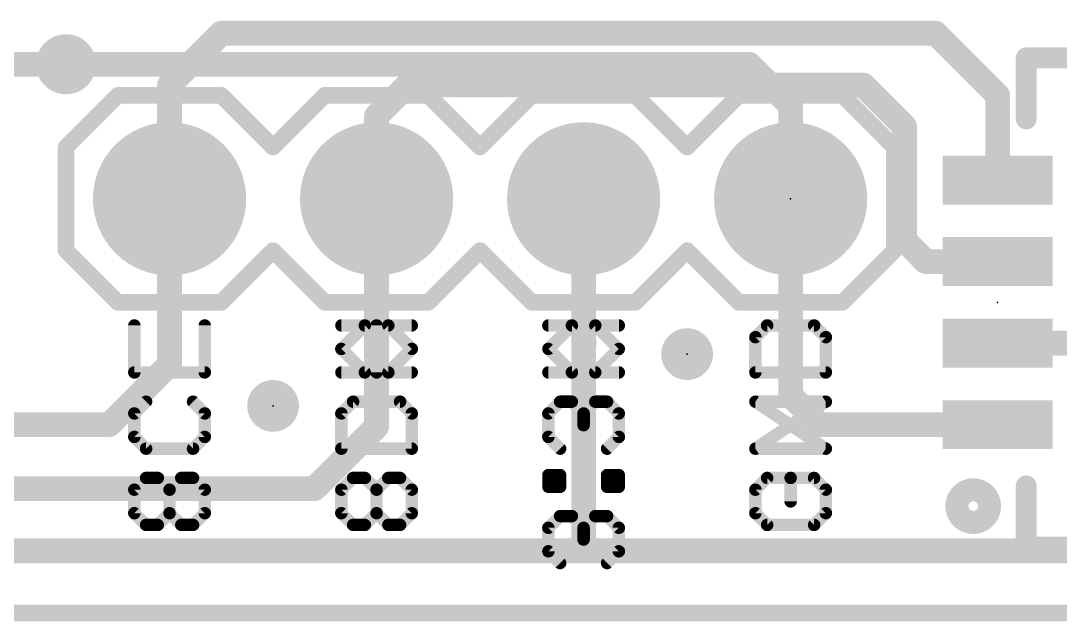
# Model space of a CAD drawing. Extents: x -37 to 70, y -12 to 15.
# Drawn here: x 5.79 to 18.55, y -0.1 to 7.26 of the extents above; entities that cross this region are included whole.
import ezdxf

# ---------------------------------------------------------------- set-up
doc = ezdxf.new("R2010")
doc.units = 0
for name, color, linetype in [('1', 12, 'CONTINUOUS'), ('16', 132, 'CONTINUOUS'), ('17', 110, 'CONTINUOUS'), ('18', 110, 'CONTINUOUS'), ('20', 53, 'CONTINUOUS'), ('21', 41, 'CONTINUOUS'), ('22', 40, 'CONTINUOUS'), ('23', 53, 'CONTINUOUS'), ('24', 53, 'CONTINUOUS'), ('51', 53, 'CONTINUOUS')]:
    doc.layers.add(name, color=color, linetype=linetype)

# ---------------------------------------------------------------- blocks, each defined once
blk = doc.blocks.new('PIE')
at = {"const_width": 0.5}
blk.add_lwpolyline([(0, -0.25, 1), (0, 0.25, 1), (0, -0.25)], format="xyb", dxfattribs=at)
blk = doc.blocks.new('RECT')
blk.add_solid([(-0.5, -0.5), (0.5, -0.5), (-0.5, 0.5), (0.5, 0.5)])
blk = doc.blocks.new('ROUNDP')
at = {"const_width": 0.5}
blk.add_lwpolyline([(0, -0.25, 1), (0, 0.25, 1), (0, -0.25)], format="xyb", dxfattribs=at)
blk = doc.blocks.new('ROUNDV')
at = {"const_width": 0.5}
blk.add_lwpolyline([(0, -0.25, 1), (0, 0.25, 1), (0, -0.25)], format="xyb", dxfattribs=at)

msp = doc.modelspace()

# ---------------------------------------------------------------- linework, layer by layer
at = {"layer": '1', "const_width": 0.3048}
for points in [[(8.255, 7.112), (7.62, 6.477)], [(17.018, 7.112), (8.255, 7.112)], [(17.78, 6.35), (17.018, 7.112)], [(5.588, 6.731), (6.35, 6.731)], [(7.62, 6.477), (7.62, 5.08)], [(10.541, 6.477), (10.16, 6.096)], [(16.129, 6.477), (10.541, 6.477)], [(16.637, 5.969), (16.129, 6.477)], [(17.78, 5.31), (17.78, 6.35)], [(10.16, 6.096), (10.16, 5.08)], [(16.637, 4.572), (16.637, 5.969)], [(7.62, 5.08), (7.62, 3.048)], [(10.16, 5.08), (10.16, 2.286)], [(12.7, 5.08), (12.7, 3.302)], [(15.24, 2.667), (15.24, 5.08)], [(16.899, 4.31), (16.637, 4.572)], [(17.78, 4.31), (16.899, 4.31)], [(12.708, 3.31), (12.7, 3.302)], [(12.7, 3.302), (12.7, 0.762)], [(17.78, 3.31), (19.169, 3.31)], [(7.62, 3.048), (6.882, 2.31)], [(15.597, 2.31), (15.24, 2.667)], [(5.08, 2.31), (6.882, 2.31)], [(10.16, 2.286), (9.398, 1.524)], [(17.78, 2.31), (15.597, 2.31)], [(4.064, 1.524), (9.398, 1.524)], [(3.683, 0.762), (12.7, 0.762)], [(12.7, 0.762), (19.05, 0.762)]]:
    msp.add_lwpolyline(points, dxfattribs=at)
at = {"layer": '1', "const_width": 0.1524}
for points in [[(8.255, 7.1882, 1), (8.255, 7.0358)], [(8.3089, 7.0581, 1), (8.2011, 7.1659)], [(17.0719, 7.1659, 1), (16.9641, 7.0581)], [(17.018, 7.0358, 1), (17.018, 7.1882)], [(6.35, 6.6548, 1), (6.35, 6.8072)], [(7.6962, 6.477, 1), (7.5438, 6.477)], [(7.5661, 6.5309, 1), (7.6739, 6.4231)], [(10.541, 6.5532, 1), (10.541, 6.4008)], [(10.5949, 6.4231, 1), (10.4871, 6.5309)], [(16.1829, 6.5309, 1), (16.0751, 6.4231)], [(16.129, 6.4008, 1), (16.129, 6.5532)], [(17.8562, 6.35, 1), (17.7038, 6.35)], [(17.7261, 6.2961, 1), (17.8339, 6.4039)], [(10.2362, 6.096, 1), (10.0838, 6.096)], [(10.1061, 6.1499, 1), (10.2139, 6.0421)], [(16.7132, 5.969, 1), (16.5608, 5.969)], [(16.5831, 5.9151, 1), (16.6909, 6.0229)], [(17.7038, 5.31, 1), (17.8562, 5.31)], [(7.6962, 5.08, 1), (7.5438, 5.08)], [(10.2362, 5.08, 1), (10.0838, 5.08)], [(12.7762, 5.08, 1), (12.6238, 5.08)], [(15.3162, 5.08, 1), (15.1638, 5.08)], [(7.5438, 5.08, 1), (7.6962, 5.08)], [(10.0838, 5.08, 1), (10.2362, 5.08)], [(16.6909, 4.6259, 1), (16.5831, 4.5181)], [(16.5608, 4.572, 1), (16.7132, 4.572)], [(16.899, 4.3862, 1), (16.899, 4.2338)], [(16.8451, 4.2561, 1), (16.9529, 4.3639)], [(17.78, 4.2338, 1), (17.78, 4.3862)], [(12.7762, 3.302, 1), (12.6238, 3.302)], [(12.7619, 3.2561, 1), (12.6541, 3.3639)], [(17.78, 3.3862, 1), (17.78, 3.2338)], [(12.6461, 3.3559, 1), (12.7539, 3.2481)], [(12.6238, 3.302, 1), (12.7762, 3.302)], [(7.6739, 2.9941, 1), (7.5661, 3.1019)], [(7.5438, 3.048, 1), (7.6962, 3.048)], [(15.2939, 2.7209, 1), (15.1861, 2.6131)], [(15.1638, 2.667, 1), (15.3162, 2.667)], [(6.8281, 2.3639, 1), (6.9359, 2.2561)], [(6.882, 2.2338, 1), (6.882, 2.3862)], [(10.2139, 2.2321, 1), (10.1061, 2.3399)], [(15.597, 2.3862, 1), (15.597, 2.2338)], [(15.5431, 2.2561, 1), (15.6509, 2.3639)], [(17.78, 2.2338, 1), (17.78, 2.3862)], [(10.0838, 2.286, 1), (10.2362, 2.286)], [(9.398, 1.4478, 1), (9.398, 1.6002)], [(9.3441, 1.5779, 1), (9.4519, 1.4701)], [(12.7, 0.8382, 1), (12.7, 0.6858)], [(12.7, 0.6858, 1), (12.7, 0.8382)], [(12.6238, 0.762, 1), (12.7762, 0.762)]]:
    msp.add_lwpolyline(points, format="xyb", dxfattribs=at)
at = {"layer": '16', "const_width": 0.3048}
for points in [[(6.35, 6.731), (14.732, 6.731)], [(14.732, 6.731), (15.24, 6.223)], [(15.24, 6.223), (15.24, 5.08)]]:
    msp.add_lwpolyline(points, dxfattribs=at)
at = {"layer": '16', "const_width": 0.1524}
for points in [[(6.35, 6.8072, 1), (6.35, 6.6548)], [(14.7859, 6.7849, 1), (14.6781, 6.6771)], [(14.732, 6.6548, 1), (14.732, 6.8072)], [(15.3162, 6.223, 1), (15.1638, 6.223)], [(15.1861, 6.1691, 1), (15.2939, 6.2769)], [(15.1638, 5.08, 1), (15.3162, 5.08)]]:
    msp.add_lwpolyline(points, format="xyb", dxfattribs=at)
at = {"layer": '20', "const_width": 0.2032}
msp.add_lwpolyline([(22.86, 0), (0, 0)], dxfattribs=at)
at = {"layer": '21'}
for points, const_width in [([(18.13, 6.06), (18.13, 6.81)], 0.254), ([(18.13, 6.81), (19.78, 6.81)], 0.254), ([(6.35, 5.715), (6.985, 6.35)], 0.2032), ([(6.985, 6.35), (8.255, 6.35)], 0.2032), ([(8.89, 5.715), (8.255, 6.35)], 0.2032), ([(8.89, 5.715), (9.525, 6.35)], 0.2032), ([(9.525, 6.35), (10.795, 6.35)], 0.2032), ([(10.795, 6.35), (11.43, 5.715)], 0.2032), ([(11.43, 5.715), (12.065, 6.35)], 0.2032), ([(12.065, 6.35), (13.335, 6.35)], 0.2032), ([(13.335, 6.35), (13.97, 5.715)], 0.2032), ([(13.97, 5.715), (14.605, 6.35)], 0.2032), ([(14.605, 6.35), (15.875, 6.35)], 0.2032), ([(16.51, 5.715), (15.875, 6.35)], 0.2032), ([(6.35, 4.445), (6.35, 5.715)], 0.2032), ([(16.51, 4.445), (16.51, 5.715)], 0.2032), ([(6.985, 3.81), (6.35, 4.445)], 0.2032), ([(8.255, 3.81), (8.89, 4.445)], 0.2032), ([(9.525, 3.81), (8.89, 4.445)], 0.2032), ([(11.43, 4.445), (10.795, 3.81)], 0.2032), ([(12.065, 3.81), (11.43, 4.445)], 0.2032), ([(13.97, 4.445), (13.335, 3.81)], 0.2032), ([(14.605, 3.81), (13.97, 4.445)], 0.2032), ([(15.875, 3.81), (16.51, 4.445)], 0.2032), ([(8.255, 3.81), (6.985, 3.81)], 0.2032), ([(10.795, 3.81), (9.525, 3.81)], 0.2032), ([(13.335, 3.81), (12.065, 3.81)], 0.2032), ([(15.875, 3.81), (14.605, 3.81)], 0.2032), ([(8.0518, 2.9507), (8.0518, 3.5269)], 0.1524), ([(9.7275, 3.2388), (10.0156, 3.5269)], 0.1524), ([(10.0156, 3.5269), (10.5918, 3.5269)], 0.1524), ([(10.1596, 2.9507), (10.1596, 3.5269)], 0.1524), ([(12.8437, 3.5269), (12.2675, 3.5269)], 0.1524), ([(13.1318, 3.2388), (12.8437, 3.5269)], 0.1524), ([(14.9515, 3.5269), (14.8075, 3.3829)], 0.1524), ([(15.5277, 3.5269), (14.9515, 3.5269)], 0.1524), ([(15.6718, 3.3829), (15.5277, 3.5269)], 0.1524), ([(14.8075, 3.3829), (14.8075, 2.9507)], 0.1524), ([(15.6718, 2.9507), (15.6718, 3.3829)], 0.1524), ([(10.0156, 2.9507), (9.7275, 3.2388)], 0.1524), ([(12.8437, 2.9507), (13.1318, 3.2388)], 0.1524), ([(7.1875, 2.9507), (8.0518, 2.9507)], 0.1524), ([(10.5918, 2.9507), (10.0156, 2.9507)], 0.1524), ([(12.2675, 2.9507), (12.8437, 2.9507)], 0.1524), ([(14.8075, 2.9507), (15.6718, 2.9507)], 0.1524), ([(7.3315, 2.5914), (7.1875, 2.4473)], 0.1524), ([(8.0518, 2.4473), (7.9077, 2.5914)], 0.1524), ([(9.8715, 2.5914), (9.7275, 2.4473)], 0.1524), ([(10.4477, 2.5914), (9.8715, 2.5914)], 0.1524), ([(10.5918, 2.4473), (10.4477, 2.5914)], 0.1524), ([(12.2675, 2.4473), (12.4115, 2.5914)], 0.1524), ([(12.4115, 2.5914), (12.5556, 2.5914)], 0.1524), ([(12.5556, 2.5914), (12.6996, 2.4473)], 0.1524), ([(12.6996, 2.4473), (12.8437, 2.5914)], 0.1524), ([(12.8437, 2.5914), (12.9877, 2.5914)], 0.1524), ([(12.9877, 2.5914), (13.1318, 2.4473)], 0.1524), ([(14.8075, 2.0152), (15.6718, 2.5914)], 0.1524), ([(15.6718, 2.5914), (14.8075, 2.5914)], 0.1524), ([(7.1875, 2.4473), (7.1875, 2.1592)], 0.1524), ([(8.0518, 2.1592), (8.0518, 2.4473)], 0.1524), ([(9.7275, 2.4473), (9.7275, 2.0152)], 0.1524), ([(10.5918, 2.0152), (10.5918, 2.4473)], 0.1524), ([(12.2675, 2.1592), (12.2675, 2.4473)], 0.1524), ([(12.6996, 2.4473), (12.6996, 2.3033)], 0.1524), ([(13.1318, 2.4473), (13.1318, 2.1592)], 0.1524), ([(7.1875, 2.1592), (7.3315, 2.0152)], 0.1524), ([(7.9077, 2.0152), (8.0518, 2.1592)], 0.1524), ([(12.4115, 2.0152), (12.2675, 2.1592)], 0.1524), ([(13.1318, 2.1592), (12.9877, 2.0152)], 0.1524), ([(7.3315, 2.0152), (7.9077, 2.0152)], 0.1524), ([(9.7275, 2.0152), (10.5918, 2.0152)], 0.1524), ([(15.6718, 2.0152), (14.8075, 2.0152)], 0.1524), ([(7.3315, 1.6559), (7.1875, 1.5118)], 0.1524), ([(7.6196, 1.5118), (7.7637, 1.6559)], 0.1524), ([(7.7637, 1.6559), (7.9077, 1.6559)], 0.1524), ([(7.9077, 1.6559), (8.0518, 1.5118)], 0.1524), ([(9.8715, 1.6559), (9.7275, 1.5118)], 0.1524), ([(10.1596, 1.5118), (10.3037, 1.6559)], 0.1524), ([(10.3037, 1.6559), (10.4477, 1.6559)], 0.1524), ([(10.4477, 1.6559), (10.5918, 1.5118)], 0.1524), ([(12.9877, 1.5474), (12.9877, 1.6915)], 0.1524), ([(12.9877, 1.6915), (13.1318, 1.6915)], 0.1524), ([(13.1318, 1.6915), (13.1318, 1.5474)], 0.1524), ([(14.9515, 1.6559), (14.8075, 1.5118)], 0.1524), ([(15.5277, 1.6559), (15.2396, 1.6559)], 0.1524), ([(15.2396, 1.6559), (15.2396, 1.3678)], 0.1524), ([(15.6718, 1.5118), (15.5277, 1.6559)], 0.1524), ([(18.13, 0.81), (18.13, 1.56)], 0.254), ([(7.1875, 1.5118), (7.1875, 1.2237)], 0.1524), ([(7.6196, 1.2237), (7.6196, 1.5118)], 0.1524), ([(8.0518, 1.5118), (8.0518, 1.2237)], 0.1524), ([(9.7275, 1.5118), (9.7275, 1.2237)], 0.1524), ([(10.1596, 1.2237), (10.1596, 1.5118)], 0.1524), ([(10.5918, 1.5118), (10.5918, 1.2237)], 0.1524), ([(13.1318, 1.5474), (12.9877, 1.5474)], 0.1524), ([(14.8075, 1.5118), (14.8075, 1.2237)], 0.1524), ([(15.6718, 1.2237), (15.6718, 1.5118)], 0.1524), ([(7.1875, 1.2237), (7.3315, 1.0796)], 0.1524), ([(7.4756, 1.0796), (7.6196, 1.2237)], 0.1524), ([(8.0518, 1.2237), (7.9077, 1.0796)], 0.1524), ([(9.7275, 1.2237), (9.8715, 1.0796)], 0.1524), ([(10.0156, 1.0796), (10.1596, 1.2237)], 0.1524), ([(10.5918, 1.2237), (10.4477, 1.0796)], 0.1524), ([(14.8075, 1.2237), (14.9515, 1.0796)], 0.1524), ([(15.5277, 1.0796), (15.6718, 1.2237)], 0.1524), ([(7.3315, 1.0796), (7.4756, 1.0796)], 0.1524), ([(9.8715, 1.0796), (10.0156, 1.0796)], 0.1524), ([(12.2675, 1.0441), (12.4115, 1.1881)], 0.1524), ([(12.4115, 1.1881), (12.5556, 1.1881)], 0.1524), ([(12.5556, 1.1881), (12.6996, 1.0441)], 0.1524), ([(12.6996, 1.0441), (12.8437, 1.1881)], 0.1524), ([(12.8437, 1.1881), (12.9877, 1.1881)], 0.1524), ([(12.9877, 1.1881), (13.1318, 1.0441)], 0.1524), ([(14.9515, 1.0796), (15.5277, 1.0796)], 0.1524), ([(12.2675, 0.7559), (12.2675, 1.0441)], 0.1524), ([(12.6996, 1.0441), (12.6996, 0.9)], 0.1524), ([(13.1318, 1.0441), (13.1318, 0.7559)], 0.1524), ([(19.78, 0.81), (18.13, 0.81)], 0.254), ([(12.4115, 0.6119), (12.2675, 0.7559)], 0.1524), ([(13.1318, 0.7559), (12.9877, 0.6119)], 0.1524)]:
    msp.add_lwpolyline(points, dxfattribs=dict(at, const_width=const_width))
for points, const_width in [([(18.1935, 6.81, 1), (18.0665, 6.81)], 0.127), ([(18.13, 6.8735, 1), (18.13, 6.7465)], 0.127), ([(6.985, 6.4008, 1), (6.985, 6.2992)], 0.1016), ([(7.0209, 6.3141, 1), (6.9491, 6.3859)], 0.1016), ([(8.2909, 6.3859, 1), (8.2191, 6.3141)], 0.1016), ([(8.255, 6.2992, 1), (8.255, 6.4008)], 0.1016), ([(9.525, 6.4008, 1), (9.525, 6.2992)], 0.1016), ([(9.5609, 6.3141, 1), (9.4891, 6.3859)], 0.1016), ([(10.8309, 6.3859, 1), (10.7591, 6.3141)], 0.1016), ([(10.795, 6.2992, 1), (10.795, 6.4008)], 0.1016), ([(12.065, 6.4008, 1), (12.065, 6.2992)], 0.1016), ([(12.1009, 6.3141, 1), (12.0291, 6.3859)], 0.1016), ([(13.3709, 6.3859, 1), (13.2991, 6.3141)], 0.1016), ([(13.335, 6.2992, 1), (13.335, 6.4008)], 0.1016), ([(14.605, 6.4008, 1), (14.605, 6.2992)], 0.1016), ([(14.6409, 6.3141, 1), (14.5691, 6.3859)], 0.1016), ([(15.9109, 6.3859, 1), (15.8391, 6.3141)], 0.1016), ([(15.875, 6.2992, 1), (15.875, 6.4008)], 0.1016), ([(18.0665, 6.06, 1), (18.1935, 6.06)], 0.127), ([(6.4008, 5.715, 1), (6.2992, 5.715)], 0.1016), ([(6.3141, 5.7509, 1), (6.3859, 5.6791)], 0.1016), ([(8.8541, 5.7509, 1), (8.9259, 5.6791)], 0.1016), ([(8.8541, 5.6791, 1), (8.9259, 5.7509)], 0.1016), ([(11.3941, 5.7509, 1), (11.4659, 5.6791)], 0.1016), ([(11.3941, 5.6791, 1), (11.4659, 5.7509)], 0.1016), ([(13.9341, 5.7509, 1), (14.0059, 5.6791)], 0.1016), ([(13.9341, 5.6791, 1), (14.0059, 5.7509)], 0.1016), ([(16.5608, 5.715, 1), (16.4592, 5.715)], 0.1016), ([(16.4741, 5.6791, 1), (16.5459, 5.7509)], 0.1016), ([(6.3859, 4.4809, 1), (6.3141, 4.4091)], 0.1016), ([(6.2992, 4.445, 1), (6.4008, 4.445)], 0.1016), ([(8.9259, 4.4809, 1), (8.8541, 4.4091)], 0.1016), ([(8.9259, 4.4091, 1), (8.8541, 4.4809)], 0.1016), ([(11.4659, 4.4809, 1), (11.3941, 4.4091)], 0.1016), ([(11.4659, 4.4091, 1), (11.3941, 4.4809)], 0.1016), ([(14.0059, 4.4809, 1), (13.9341, 4.4091)], 0.1016), ([(14.0059, 4.4091, 1), (13.9341, 4.4809)], 0.1016), ([(16.4592, 4.445, 1), (16.5608, 4.445)], 0.1016), ([(16.5459, 4.4091, 1), (16.4741, 4.4809)], 0.1016), ([(6.985, 3.8608, 1), (6.985, 3.7592)], 0.1016), ([(6.9491, 3.7741, 1), (7.0209, 3.8459)], 0.1016), ([(8.2191, 3.8459, 1), (8.2909, 3.7741)], 0.1016), ([(8.255, 3.7592, 1), (8.255, 3.8608)], 0.1016), ([(9.525, 3.8608, 1), (9.525, 3.7592)], 0.1016), ([(9.4891, 3.7741, 1), (9.5609, 3.8459)], 0.1016), ([(10.7591, 3.8459, 1), (10.8309, 3.7741)], 0.1016), ([(10.795, 3.7592, 1), (10.795, 3.8608)], 0.1016), ([(12.065, 3.8608, 1), (12.065, 3.7592)], 0.1016), ([(12.0291, 3.7741, 1), (12.1009, 3.8459)], 0.1016), ([(13.2991, 3.8459, 1), (13.3709, 3.7741)], 0.1016), ([(13.335, 3.7592, 1), (13.335, 3.8608)], 0.1016), ([(14.605, 3.8608, 1), (14.605, 3.7592)], 0.1016), ([(14.5691, 3.7741, 1), (14.6409, 3.8459)], 0.1016), ([(15.8391, 3.8459, 1), (15.9109, 3.7741)], 0.1016), ([(15.875, 3.7592, 1), (15.875, 3.8608)], 0.1016), ([(8.0899, 3.5269, 1), (8.0137, 3.5269)], 0.0762), ([(10.0156, 3.565, 1), (10.0156, 3.4888)], 0.0762), ([(10.0425, 3.5, 1), (9.9886, 3.5538)], 0.0762), ([(10.1977, 3.5269, 1), (10.1215, 3.5269)], 0.0762), ([(10.5918, 3.4888, 1), (10.5918, 3.565)], 0.0762), ([(12.2675, 3.565, 1), (12.2675, 3.4888)], 0.0762), ([(12.8706, 3.5538, 1), (12.8167, 3.5)], 0.0762), ([(12.8437, 3.4888, 1), (12.8437, 3.565)], 0.0762), ([(14.9515, 3.565, 1), (14.9515, 3.4888)], 0.0762), ([(14.9785, 3.5, 1), (14.9246, 3.5538)], 0.0762), ([(15.5547, 3.5538, 1), (15.5008, 3.5)], 0.0762), ([(15.5277, 3.4888, 1), (15.5277, 3.565)], 0.0762), ([(14.7805, 3.4098, 1), (14.8344, 3.3559)], 0.0762), ([(14.8456, 3.3829, 1), (14.7694, 3.3829)], 0.0762), ([(15.7099, 3.3829, 1), (15.6337, 3.3829)], 0.0762), ([(15.6449, 3.3559, 1), (15.6987, 3.4098)], 0.0762), ([(9.7544, 3.2657, 1), (9.7005, 3.2119)], 0.0762), ([(9.7005, 3.2657, 1), (9.7544, 3.2119)], 0.0762), ([(13.1587, 3.2119, 1), (13.1049, 3.2657)], 0.0762), ([(13.1049, 3.2119, 1), (13.1587, 3.2657)], 0.0762), ([(7.1875, 2.9888, 1), (7.1875, 2.9126)], 0.0762), ([(8.0137, 2.9507, 1), (8.0899, 2.9507)], 0.0762), ([(8.0518, 2.9126, 1), (8.0518, 2.9888)], 0.0762), ([(10.0156, 2.9888, 1), (10.0156, 2.9126)], 0.0762), ([(9.9886, 2.9237, 1), (10.0425, 2.9776)], 0.0762), ([(10.1215, 2.9507, 1), (10.1977, 2.9507)], 0.0762), ([(10.5918, 2.9126, 1), (10.5918, 2.9888)], 0.0762), ([(12.2675, 2.9888, 1), (12.2675, 2.9126)], 0.0762), ([(12.8167, 2.9776, 1), (12.8706, 2.9237)], 0.0762), ([(12.8437, 2.9126, 1), (12.8437, 2.9888)], 0.0762), ([(14.8075, 2.9888, 1), (14.8075, 2.9126)], 0.0762), ([(14.7694, 2.9507, 1), (14.8456, 2.9507)], 0.0762), ([(15.6337, 2.9507, 1), (15.7099, 2.9507)], 0.0762), ([(15.6718, 2.9126, 1), (15.6718, 2.9888)], 0.0762), ([(7.3585, 2.5644, 1), (7.3046, 2.6183)], 0.0762), ([(7.9347, 2.6183, 1), (7.8808, 2.5644)], 0.0762), ([(9.8715, 2.6295, 1), (9.8715, 2.5533)], 0.0762), ([(9.8985, 2.5644, 1), (9.8446, 2.6183)], 0.0762), ([(10.4747, 2.6183, 1), (10.4208, 2.5644)], 0.0762), ([(10.4477, 2.5533, 1), (10.4477, 2.6295)], 0.0762), ([(12.4115, 2.6295, 1), (12.4115, 2.5533)], 0.0762), ([(12.4385, 2.5644, 1), (12.3846, 2.6183)], 0.0762), ([(12.5825, 2.6183, 1), (12.5286, 2.5644)], 0.0762), ([(12.5556, 2.5533, 1), (12.5556, 2.6295)], 0.0762), ([(12.8437, 2.6295, 1), (12.8437, 2.5533)], 0.0762), ([(12.8706, 2.5644, 1), (12.8167, 2.6183)], 0.0762), ([(13.0147, 2.6183, 1), (12.9608, 2.5644)], 0.0762), ([(12.9877, 2.5533, 1), (12.9877, 2.6295)], 0.0762), ([(14.8075, 2.6295, 1), (14.8075, 2.5533)], 0.0762), ([(15.6929, 2.5597, 1), (15.6507, 2.6231)], 0.0762), ([(15.6718, 2.5533, 1), (15.6718, 2.6295)], 0.0762), ([(7.1605, 2.4743, 1), (7.2144, 2.4204)], 0.0762), ([(7.2256, 2.4473, 1), (7.1494, 2.4473)], 0.0762), ([(8.0899, 2.4473, 1), (8.0137, 2.4473)], 0.0762), ([(8.0249, 2.4204, 1), (8.0787, 2.4743)], 0.0762), ([(9.7005, 2.4743, 1), (9.7544, 2.4204)], 0.0762), ([(9.7656, 2.4473, 1), (9.6894, 2.4473)], 0.0762), ([(10.6299, 2.4473, 1), (10.5537, 2.4473)], 0.0762), ([(10.5649, 2.4204, 1), (10.6187, 2.4743)], 0.0762), ([(12.2405, 2.4743, 1), (12.2944, 2.4204)], 0.0762), ([(12.3056, 2.4473, 1), (12.2294, 2.4473)], 0.0762), ([(12.7377, 2.4473, 1), (12.6615, 2.4473)], 0.0762), ([(12.6727, 2.4743, 1), (12.7266, 2.4204)], 0.0762), ([(12.6727, 2.4204, 1), (12.7266, 2.4743)], 0.0762), ([(13.1699, 2.4473, 1), (13.0937, 2.4473)], 0.0762), ([(13.1049, 2.4204, 1), (13.1587, 2.4743)], 0.0762), ([(12.6615, 2.3033, 1), (12.7377, 2.3033)], 0.0762), ([(7.2144, 2.1862, 1), (7.1605, 2.1323)], 0.0762), ([(7.1494, 2.1592, 1), (7.2256, 2.1592)], 0.0762), ([(8.0137, 2.1592, 1), (8.0899, 2.1592)], 0.0762), ([(8.0787, 2.1323, 1), (8.0249, 2.1862)], 0.0762), ([(12.2944, 2.1862, 1), (12.2405, 2.1323)], 0.0762), ([(12.2294, 2.1592, 1), (12.3056, 2.1592)], 0.0762), ([(13.0937, 2.1592, 1), (13.1699, 2.1592)], 0.0762), ([(13.1587, 2.1323, 1), (13.1049, 2.1862)], 0.0762), ([(7.3315, 2.0533, 1), (7.3315, 1.9771)], 0.0762), ([(7.3046, 1.9882, 1), (7.3585, 2.0421)], 0.0762), ([(7.8808, 2.0421, 1), (7.9347, 1.9882)], 0.0762), ([(7.9077, 1.9771, 1), (7.9077, 2.0533)], 0.0762), ([(9.7275, 2.0533, 1), (9.7275, 1.9771)], 0.0762), ([(9.6894, 2.0152, 1), (9.7656, 2.0152)], 0.0762), ([(10.5537, 2.0152, 1), (10.6299, 2.0152)], 0.0762), ([(10.5918, 1.9771, 1), (10.5918, 2.0533)], 0.0762), ([(12.3846, 1.9882, 1), (12.4385, 2.0421)], 0.0762), ([(12.9608, 2.0421, 1), (13.0147, 1.9882)], 0.0762), ([(14.7863, 2.0469, 1), (14.8286, 1.9835)], 0.0762), ([(14.8075, 2.0533, 1), (14.8075, 1.9771)], 0.0762), ([(15.6718, 1.9771, 1), (15.6718, 2.0533)], 0.0762), ([(7.3585, 1.6289, 1), (7.3046, 1.6828)], 0.0762), ([(7.7637, 1.694, 1), (7.7637, 1.6178)], 0.0762), ([(7.7906, 1.6289, 1), (7.7367, 1.6828)], 0.0762), ([(7.9347, 1.6828, 1), (7.8808, 1.6289)], 0.0762), ([(7.9077, 1.6178, 1), (7.9077, 1.694)], 0.0762), ([(9.8985, 1.6289, 1), (9.8446, 1.6828)], 0.0762), ([(10.3037, 1.694, 1), (10.3037, 1.6178)], 0.0762), ([(10.3306, 1.6289, 1), (10.2767, 1.6828)], 0.0762), ([(10.4747, 1.6828, 1), (10.4208, 1.6289)], 0.0762), ([(10.4477, 1.6178, 1), (10.4477, 1.694)], 0.0762), ([(13.0258, 1.6915, 1), (12.9496, 1.6915)], 0.0762), ([(12.9877, 1.7296, 1), (12.9877, 1.6534)], 0.0762), ([(13.1699, 1.6915, 1), (13.0937, 1.6915)], 0.0762), ([(13.1318, 1.6534, 1), (13.1318, 1.7296)], 0.0762), ([(14.9785, 1.6289, 1), (14.9246, 1.6828)], 0.0762), ([(15.2396, 1.694, 1), (15.2396, 1.6178)], 0.0762), ([(15.2777, 1.6559, 1), (15.2015, 1.6559)], 0.0762), ([(15.5547, 1.6828, 1), (15.5008, 1.6289)], 0.0762), ([(15.5277, 1.6178, 1), (15.5277, 1.694)], 0.0762), ([(18.1935, 1.56, 1), (18.0665, 1.56)], 0.127), ([(7.1605, 1.5388, 1), (7.2144, 1.4849)], 0.0762), ([(7.2256, 1.5118, 1), (7.1494, 1.5118)], 0.0762), ([(7.6577, 1.5118, 1), (7.5815, 1.5118)], 0.0762), ([(7.5927, 1.5388, 1), (7.6466, 1.4849)], 0.0762), ([(8.0899, 1.5118, 1), (8.0137, 1.5118)], 0.0762), ([(8.0249, 1.4849, 1), (8.0787, 1.5388)], 0.0762), ([(9.7005, 1.5388, 1), (9.7544, 1.4849)], 0.0762), ([(9.7656, 1.5118, 1), (9.6894, 1.5118)], 0.0762), ([(10.1977, 1.5118, 1), (10.1215, 1.5118)], 0.0762), ([(10.1327, 1.5388, 1), (10.1866, 1.4849)], 0.0762), ([(10.6299, 1.5118, 1), (10.5537, 1.5118)], 0.0762), ([(10.5649, 1.4849, 1), (10.6187, 1.5388)], 0.0762), ([(12.9877, 1.5855, 1), (12.9877, 1.5093)], 0.0762), ([(12.9496, 1.5474, 1), (13.0258, 1.5474)], 0.0762), ([(13.0937, 1.5474, 1), (13.1699, 1.5474)], 0.0762), ([(13.1318, 1.5093, 1), (13.1318, 1.5855)], 0.0762), ([(14.7805, 1.5388, 1), (14.8344, 1.4849)], 0.0762), ([(14.8456, 1.5118, 1), (14.7694, 1.5118)], 0.0762), ([(15.7099, 1.5118, 1), (15.6337, 1.5118)], 0.0762), ([(15.6449, 1.4849, 1), (15.6987, 1.5388)], 0.0762), ([(17.48, 1.1686, 1), (17.48, 1.4514, 1), (17.48, 1.1686)], 0.4), ([(15.2015, 1.3678, 1), (15.2777, 1.3678)], 0.0762), ([(7.2144, 1.2506, 1), (7.1605, 1.1968)], 0.0762), ([(7.6466, 1.1968, 1), (7.5927, 1.2506)], 0.0762), ([(8.0787, 1.1968, 1), (8.0249, 1.2506)], 0.0762), ([(9.7544, 1.2506, 1), (9.7005, 1.1968)], 0.0762), ([(10.1866, 1.1968, 1), (10.1327, 1.2506)], 0.0762), ([(10.6187, 1.1968, 1), (10.5649, 1.2506)], 0.0762), ([(14.8344, 1.2506, 1), (14.7805, 1.1968)], 0.0762), ([(15.6987, 1.1968, 1), (15.6449, 1.2506)], 0.0762), ([(7.1494, 1.2237, 1), (7.2256, 1.2237)], 0.0762), ([(7.3315, 1.1177, 1), (7.3315, 1.0415)], 0.0762), ([(7.4756, 1.0415, 1), (7.4756, 1.1177)], 0.0762), ([(7.5815, 1.2237, 1), (7.6577, 1.2237)], 0.0762), ([(8.0137, 1.2237, 1), (8.0899, 1.2237)], 0.0762), ([(9.6894, 1.2237, 1), (9.7656, 1.2237)], 0.0762), ([(9.8715, 1.1177, 1), (9.8715, 1.0415)], 0.0762), ([(10.0156, 1.0415, 1), (10.0156, 1.1177)], 0.0762), ([(10.1215, 1.2237, 1), (10.1977, 1.2237)], 0.0762), ([(10.5537, 1.2237, 1), (10.6299, 1.2237)], 0.0762), ([(12.4115, 1.2262, 1), (12.4115, 1.15)], 0.0762), ([(12.4385, 1.1612, 1), (12.3846, 1.2151)], 0.0762), ([(12.5825, 1.2151, 1), (12.5286, 1.1612)], 0.0762), ([(12.5556, 1.15, 1), (12.5556, 1.2262)], 0.0762), ([(12.8437, 1.2262, 1), (12.8437, 1.15)], 0.0762), ([(12.8706, 1.1612, 1), (12.8167, 1.2151)], 0.0762), ([(13.0147, 1.2151, 1), (12.9608, 1.1612)], 0.0762), ([(12.9877, 1.15, 1), (12.9877, 1.2262)], 0.0762), ([(14.7694, 1.2237, 1), (14.8456, 1.2237)], 0.0762), ([(14.9515, 1.1177, 1), (14.9515, 1.0415)], 0.0762), ([(15.5277, 1.0415, 1), (15.5277, 1.1177)], 0.0762), ([(15.6337, 1.2237, 1), (15.7099, 1.2237)], 0.0762), ([(7.3046, 1.0527, 1), (7.3585, 1.1066)], 0.0762), ([(7.4486, 1.1066, 1), (7.5025, 1.0527)], 0.0762), ([(7.8808, 1.1066, 1), (7.9347, 1.0527)], 0.0762), ([(9.8446, 1.0527, 1), (9.8985, 1.1066)], 0.0762), ([(9.9886, 1.1066, 1), (10.0425, 1.0527)], 0.0762), ([(10.4208, 1.1066, 1), (10.4747, 1.0527)], 0.0762), ([(12.2405, 1.071, 1), (12.2944, 1.0171)], 0.0762), ([(12.3056, 1.0441, 1), (12.2294, 1.0441)], 0.0762), ([(12.7377, 1.0441, 1), (12.6615, 1.0441)], 0.0762), ([(12.6727, 1.071, 1), (12.7266, 1.0171)], 0.0762), ([(12.6727, 1.0171, 1), (12.7266, 1.071)], 0.0762), ([(13.1699, 1.0441, 1), (13.0937, 1.0441)], 0.0762), ([(13.1049, 1.0171, 1), (13.1587, 1.071)], 0.0762), ([(14.9246, 1.0527, 1), (14.9785, 1.1066)], 0.0762), ([(15.5008, 1.1066, 1), (15.5547, 1.0527)], 0.0762), ([(12.6615, 0.9, 1), (12.7377, 0.9)], 0.0762), ([(18.13, 0.8735, 1), (18.13, 0.7465)], 0.127), ([(12.2944, 0.7829, 1), (12.2405, 0.729)], 0.0762), ([(12.2294, 0.7559, 1), (12.3056, 0.7559)], 0.0762), ([(13.0937, 0.7559, 1), (13.1699, 0.7559)], 0.0762), ([(13.1587, 0.729, 1), (13.1049, 0.7829)], 0.0762), ([(18.0665, 0.81, 1), (18.1935, 0.81)], 0.127), ([(12.3846, 0.5849, 1), (12.4385, 0.6388)], 0.0762), ([(12.9608, 0.6388, 1), (13.0147, 0.5849)], 0.0762)]:
    msp.add_lwpolyline(points, format="xyb", dxfattribs=dict(at, const_width=const_width))
at = {"layer": '22', "const_width": 0.1524}
for points in [[(7.1882, 2.9507), (7.1882, 3.5269)], [(10.3044, 3.5269), (9.7282, 3.5269)], [(10.1604, 2.9507), (10.1604, 3.5269)], [(10.5925, 3.2388), (10.3044, 3.5269)], [(12.2682, 3.2388), (12.5563, 3.5269)], [(12.5563, 3.5269), (13.1325, 3.5269)], [(14.8082, 3.3829), (14.9523, 3.5269)], [(14.9523, 3.5269), (15.5285, 3.5269)], [(15.5285, 3.5269), (15.6725, 3.3829)], [(14.8082, 2.9507), (14.8082, 3.3829)], [(15.6725, 3.3829), (15.6725, 2.9507)], [(10.3044, 2.9507), (10.5925, 3.2388)], [(12.5563, 2.9507), (12.2682, 3.2388)], [(8.0525, 2.9507), (7.1882, 2.9507)], [(9.7282, 2.9507), (10.3044, 2.9507)], [(13.1325, 2.9507), (12.5563, 2.9507)], [(15.6725, 2.9507), (14.8082, 2.9507)], [(7.1882, 2.4473), (7.3323, 2.5914)], [(7.9085, 2.5914), (8.0525, 2.4473)], [(9.7282, 2.4473), (9.8723, 2.5914)], [(9.8723, 2.5914), (10.4485, 2.5914)], [(10.4485, 2.5914), (10.5925, 2.4473)], [(12.4123, 2.5914), (12.2682, 2.4473)], [(12.5563, 2.5914), (12.4123, 2.5914)], [(12.7004, 2.4473), (12.5563, 2.5914)], [(12.8444, 2.5914), (12.7004, 2.4473)], [(12.9885, 2.5914), (12.8444, 2.5914)], [(13.1325, 2.4473), (12.9885, 2.5914)], [(15.6725, 2.0152), (14.8082, 2.5914)], [(14.8082, 2.5914), (15.6725, 2.5914)], [(7.1882, 2.1592), (7.1882, 2.4473)], [(8.0525, 2.4473), (8.0525, 2.1592)], [(9.7282, 2.0152), (9.7282, 2.4473)], [(10.5925, 2.4473), (10.5925, 2.0152)], [(12.2682, 2.4473), (12.2682, 2.1592)], [(12.7004, 2.4473), (12.7004, 2.3033)], [(13.1325, 2.1592), (13.1325, 2.4473)], [(7.3323, 2.0152), (7.1882, 2.1592)], [(8.0525, 2.1592), (7.9085, 2.0152)], [(12.2682, 2.1592), (12.4123, 2.0152)], [(12.9885, 2.0152), (13.1325, 2.1592)], [(7.9085, 2.0152), (7.3323, 2.0152)], [(10.5925, 2.0152), (9.7282, 2.0152)], [(14.8082, 2.0152), (15.6725, 2.0152)], [(7.3323, 1.6559), (7.1882, 1.5118)], [(7.4763, 1.6559), (7.3323, 1.6559)], [(7.6204, 1.5118), (7.4763, 1.6559)], [(7.9085, 1.6559), (8.0525, 1.5118)], [(9.8723, 1.6559), (9.7282, 1.5118)], [(10.0163, 1.6559), (9.8723, 1.6559)], [(10.1604, 1.5118), (10.0163, 1.6559)], [(10.4485, 1.6559), (10.5925, 1.5118)], [(12.4123, 1.6915), (12.2682, 1.6915)], [(12.2682, 1.6915), (12.2682, 1.5474)], [(12.4123, 1.5474), (12.4123, 1.6915)], [(14.8082, 1.5118), (14.9523, 1.6559)], [(14.9523, 1.6559), (15.2404, 1.6559)], [(15.2404, 1.6559), (15.2404, 1.3678)], [(15.5285, 1.6559), (15.6725, 1.5118)], [(7.1882, 1.5118), (7.1882, 1.2237)], [(7.6204, 1.2237), (7.6204, 1.5118)], [(8.0525, 1.5118), (8.0525, 1.2237)], [(9.7282, 1.5118), (9.7282, 1.2237)], [(10.1604, 1.2237), (10.1604, 1.5118)], [(10.5925, 1.5118), (10.5925, 1.2237)], [(12.2682, 1.5474), (12.4123, 1.5474)], [(14.8082, 1.2237), (14.8082, 1.5118)], [(15.6725, 1.5118), (15.6725, 1.2237)], [(7.1882, 1.2237), (7.3323, 1.0796)], [(7.7644, 1.0796), (7.6204, 1.2237)], [(8.0525, 1.2237), (7.9085, 1.0796)], [(9.7282, 1.2237), (9.8723, 1.0796)], [(10.3044, 1.0796), (10.1604, 1.2237)], [(10.5925, 1.2237), (10.4485, 1.0796)], [(14.9523, 1.0796), (14.8082, 1.2237)], [(15.6725, 1.2237), (15.5285, 1.0796)], [(7.9085, 1.0796), (7.7644, 1.0796)], [(10.4485, 1.0796), (10.3044, 1.0796)], [(12.4123, 1.1881), (12.2682, 1.0441)], [(12.5563, 1.1881), (12.4123, 1.1881)], [(12.7004, 1.0441), (12.5563, 1.1881)], [(12.8444, 1.1881), (12.7004, 1.0441)], [(12.9885, 1.1881), (12.8444, 1.1881)], [(13.1325, 1.0441), (12.9885, 1.1881)], [(15.5285, 1.0796), (14.9523, 1.0796)], [(12.2682, 1.0441), (12.2682, 0.7559)], [(12.7004, 1.0441), (12.7004, 0.9)], [(13.1325, 0.7559), (13.1325, 1.0441)], [(12.2682, 0.7559), (12.4123, 0.6119)], [(12.9885, 0.6119), (13.1325, 0.7559)]]:
    msp.add_lwpolyline(points, dxfattribs=at)
at = {"layer": '22', "const_width": 0.0762}
for points in [[(7.2263, 3.5269, 1), (7.1501, 3.5269)], [(9.7282, 3.565, 1), (9.7282, 3.4888)], [(10.1985, 3.5269, 1), (10.1223, 3.5269)], [(10.3314, 3.5538, 1), (10.2775, 3.5)], [(10.3044, 3.4888, 1), (10.3044, 3.565)], [(12.5563, 3.565, 1), (12.5563, 3.4888)], [(12.5833, 3.5, 1), (12.5294, 3.5538)], [(13.1325, 3.4888, 1), (13.1325, 3.565)], [(14.9523, 3.565, 1), (14.9523, 3.4888)], [(14.9792, 3.5, 1), (14.9253, 3.5538)], [(15.5554, 3.5538, 1), (15.5015, 3.5)], [(15.5285, 3.4888, 1), (15.5285, 3.565)], [(14.8463, 3.3829, 1), (14.7701, 3.3829)], [(14.7813, 3.4098, 1), (14.8351, 3.3559)], [(15.7106, 3.3829, 1), (15.6344, 3.3829)], [(15.6456, 3.3559, 1), (15.6995, 3.4098)], [(10.6195, 3.2119, 1), (10.5656, 3.2657)], [(10.5656, 3.2119, 1), (10.6195, 3.2657)], [(12.2951, 3.2657, 1), (12.2413, 3.2119)], [(12.2413, 3.2657, 1), (12.2951, 3.2119)], [(7.1882, 2.9888, 1), (7.1882, 2.9126)], [(7.1501, 2.9507, 1), (7.2263, 2.9507)], [(8.0525, 2.9126, 1), (8.0525, 2.9888)], [(9.7282, 2.9888, 1), (9.7282, 2.9126)], [(10.1223, 2.9507, 1), (10.1985, 2.9507)], [(10.2775, 2.9776, 1), (10.3314, 2.9237)], [(10.3044, 2.9126, 1), (10.3044, 2.9888)], [(12.5563, 2.9888, 1), (12.5563, 2.9126)], [(12.5294, 2.9237, 1), (12.5833, 2.9776)], [(13.1325, 2.9126, 1), (13.1325, 2.9888)], [(14.8082, 2.9888, 1), (14.8082, 2.9126)], [(14.7701, 2.9507, 1), (14.8463, 2.9507)], [(15.6344, 2.9507, 1), (15.7106, 2.9507)], [(15.6725, 2.9126, 1), (15.6725, 2.9888)], [(7.3592, 2.5644, 1), (7.3053, 2.6183)], [(7.9354, 2.6183, 1), (7.8815, 2.5644)], [(9.8723, 2.6295, 1), (9.8723, 2.5533)], [(9.8992, 2.5644, 1), (9.8453, 2.6183)], [(10.4754, 2.6183, 1), (10.4215, 2.5644)], [(10.4485, 2.5533, 1), (10.4485, 2.6295)], [(12.4123, 2.6295, 1), (12.4123, 2.5533)], [(12.4392, 2.5644, 1), (12.3853, 2.6183)], [(12.5833, 2.6183, 1), (12.5294, 2.5644)], [(12.5563, 2.5533, 1), (12.5563, 2.6295)], [(12.8444, 2.6295, 1), (12.8444, 2.5533)], [(12.8714, 2.5644, 1), (12.8175, 2.6183)], [(13.0154, 2.6183, 1), (12.9615, 2.5644)], [(12.9885, 2.5533, 1), (12.9885, 2.6295)], [(14.8293, 2.6231, 1), (14.7871, 2.5597)], [(14.8082, 2.6295, 1), (14.8082, 2.5533)], [(15.6725, 2.5533, 1), (15.6725, 2.6295)], [(7.2263, 2.4473, 1), (7.1501, 2.4473)], [(7.1613, 2.4743, 1), (7.2151, 2.4204)], [(8.0906, 2.4473, 1), (8.0144, 2.4473)], [(8.0256, 2.4204, 1), (8.0795, 2.4743)], [(9.7663, 2.4473, 1), (9.6901, 2.4473)], [(9.7013, 2.4743, 1), (9.7551, 2.4204)], [(10.6306, 2.4473, 1), (10.5544, 2.4473)], [(10.5656, 2.4204, 1), (10.6195, 2.4743)], [(12.3063, 2.4473, 1), (12.2301, 2.4473)], [(12.2413, 2.4743, 1), (12.2951, 2.4204)], [(12.6734, 2.4743, 1), (12.7273, 2.4204)], [(12.7385, 2.4473, 1), (12.6623, 2.4473)], [(12.6734, 2.4204, 1), (12.7273, 2.4743)], [(13.1706, 2.4473, 1), (13.0944, 2.4473)], [(13.1056, 2.4204, 1), (13.1595, 2.4743)], [(12.6623, 2.3033, 1), (12.7385, 2.3033)], [(7.2151, 2.1862, 1), (7.1613, 2.1323)], [(7.1501, 2.1592, 1), (7.2263, 2.1592)], [(8.0144, 2.1592, 1), (8.0906, 2.1592)], [(8.0795, 2.1323, 1), (8.0256, 2.1862)], [(12.2951, 2.1862, 1), (12.2413, 2.1323)], [(12.2301, 2.1592, 1), (12.3063, 2.1592)], [(13.0944, 2.1592, 1), (13.1706, 2.1592)], [(13.1595, 2.1323, 1), (13.1056, 2.1862)], [(7.3323, 2.0533, 1), (7.3323, 1.9771)], [(7.3053, 1.9882, 1), (7.3592, 2.0421)], [(7.8815, 2.0421, 1), (7.9354, 1.9882)], [(7.9085, 1.9771, 1), (7.9085, 2.0533)], [(9.7282, 2.0533, 1), (9.7282, 1.9771)], [(9.6901, 2.0152, 1), (9.7663, 2.0152)], [(10.5544, 2.0152, 1), (10.6306, 2.0152)], [(10.5925, 1.9771, 1), (10.5925, 2.0533)], [(12.3853, 1.9882, 1), (12.4392, 2.0421)], [(12.9615, 2.0421, 1), (13.0154, 1.9882)], [(14.8082, 2.0533, 1), (14.8082, 1.9771)], [(15.6514, 1.9835, 1), (15.6937, 2.0469)], [(15.6725, 1.9771, 1), (15.6725, 2.0533)], [(7.3323, 1.694, 1), (7.3323, 1.6178)], [(7.3592, 1.6289, 1), (7.3053, 1.6828)], [(7.5033, 1.6828, 1), (7.4494, 1.6289)], [(7.4763, 1.6178, 1), (7.4763, 1.694)], [(7.9354, 1.6828, 1), (7.8815, 1.6289)], [(9.8723, 1.694, 1), (9.8723, 1.6178)], [(9.8992, 1.6289, 1), (9.8453, 1.6828)], [(10.0433, 1.6828, 1), (9.9894, 1.6289)], [(10.0163, 1.6178, 1), (10.0163, 1.694)], [(10.4754, 1.6828, 1), (10.4215, 1.6289)], [(12.2682, 1.7296, 1), (12.2682, 1.6534)], [(12.3063, 1.6915, 1), (12.2301, 1.6915)], [(12.4504, 1.6915, 1), (12.3742, 1.6915)], [(12.4123, 1.6534, 1), (12.4123, 1.7296)], [(14.9523, 1.694, 1), (14.9523, 1.6178)], [(14.9792, 1.6289, 1), (14.9253, 1.6828)], [(15.2785, 1.6559, 1), (15.2023, 1.6559)], [(15.2404, 1.6178, 1), (15.2404, 1.694)], [(15.5554, 1.6828, 1), (15.5015, 1.6289)], [(7.2263, 1.5118, 1), (7.1501, 1.5118)], [(7.1613, 1.5388, 1), (7.2151, 1.4849)], [(7.6585, 1.5118, 1), (7.5823, 1.5118)], [(7.5934, 1.4849, 1), (7.6473, 1.5388)], [(8.0906, 1.5118, 1), (8.0144, 1.5118)], [(8.0256, 1.4849, 1), (8.0795, 1.5388)], [(9.7663, 1.5118, 1), (9.6901, 1.5118)], [(9.7013, 1.5388, 1), (9.7551, 1.4849)], [(10.1985, 1.5118, 1), (10.1223, 1.5118)], [(10.1334, 1.4849, 1), (10.1873, 1.5388)], [(10.6306, 1.5118, 1), (10.5544, 1.5118)], [(10.5656, 1.4849, 1), (10.6195, 1.5388)], [(12.2682, 1.5855, 1), (12.2682, 1.5093)], [(12.2301, 1.5474, 1), (12.3063, 1.5474)], [(12.3742, 1.5474, 1), (12.4504, 1.5474)], [(12.4123, 1.5093, 1), (12.4123, 1.5855)], [(14.8463, 1.5118, 1), (14.7701, 1.5118)], [(14.7813, 1.5388, 1), (14.8351, 1.4849)], [(15.7106, 1.5118, 1), (15.6344, 1.5118)], [(15.6456, 1.4849, 1), (15.6995, 1.5388)], [(15.2023, 1.3678, 1), (15.2785, 1.3678)], [(7.2151, 1.2506, 1), (7.1613, 1.1968)], [(7.6473, 1.2506, 1), (7.5934, 1.1968)], [(8.0795, 1.1968, 1), (8.0256, 1.2506)], [(9.7551, 1.2506, 1), (9.7013, 1.1968)], [(10.1873, 1.2506, 1), (10.1334, 1.1968)], [(10.6195, 1.1968, 1), (10.5656, 1.2506)], [(14.8351, 1.2506, 1), (14.7813, 1.1968)], [(15.6995, 1.1968, 1), (15.6456, 1.2506)], [(7.1501, 1.2237, 1), (7.2263, 1.2237)], [(7.5823, 1.2237, 1), (7.6585, 1.2237)], [(7.7644, 1.1177, 1), (7.7644, 1.0415)], [(7.9085, 1.0415, 1), (7.9085, 1.1177)], [(8.0144, 1.2237, 1), (8.0906, 1.2237)], [(9.6901, 1.2237, 1), (9.7663, 1.2237)], [(10.1223, 1.2237, 1), (10.1985, 1.2237)], [(10.3044, 1.1177, 1), (10.3044, 1.0415)], [(10.4485, 1.0415, 1), (10.4485, 1.1177)], [(10.5544, 1.2237, 1), (10.6306, 1.2237)], [(12.4123, 1.2262, 1), (12.4123, 1.15)], [(12.4392, 1.1612, 1), (12.3853, 1.2151)], [(12.5833, 1.2151, 1), (12.5294, 1.1612)], [(12.5563, 1.15, 1), (12.5563, 1.2262)], [(12.8444, 1.2262, 1), (12.8444, 1.15)], [(12.8714, 1.1612, 1), (12.8175, 1.2151)], [(13.0154, 1.2151, 1), (12.9615, 1.1612)], [(12.9885, 1.15, 1), (12.9885, 1.2262)], [(14.7701, 1.2237, 1), (14.8463, 1.2237)], [(14.9523, 1.1177, 1), (14.9523, 1.0415)], [(15.5285, 1.0415, 1), (15.5285, 1.1177)], [(15.6344, 1.2237, 1), (15.7106, 1.2237)], [(7.3053, 1.0527, 1), (7.3592, 1.1066)], [(7.7375, 1.0527, 1), (7.7914, 1.1066)], [(7.8815, 1.1066, 1), (7.9354, 1.0527)], [(9.8453, 1.0527, 1), (9.8992, 1.1066)], [(10.2775, 1.0527, 1), (10.3314, 1.1066)], [(10.4215, 1.1066, 1), (10.4754, 1.0527)], [(12.3063, 1.0441, 1), (12.2301, 1.0441)], [(12.2413, 1.071, 1), (12.2951, 1.0171)], [(12.6734, 1.071, 1), (12.7273, 1.0171)], [(12.7385, 1.0441, 1), (12.6623, 1.0441)], [(12.6734, 1.0171, 1), (12.7273, 1.071)], [(13.1706, 1.0441, 1), (13.0944, 1.0441)], [(13.1056, 1.0171, 1), (13.1595, 1.071)], [(14.9253, 1.0527, 1), (14.9792, 1.1066)], [(15.5015, 1.1066, 1), (15.5554, 1.0527)], [(12.6623, 0.9, 1), (12.7385, 0.9)], [(12.2951, 0.7829, 1), (12.2413, 0.729)], [(12.2301, 0.7559, 1), (12.3063, 0.7559)], [(13.0944, 0.7559, 1), (13.1706, 0.7559)], [(13.1595, 0.729, 1), (13.1056, 0.7829)], [(12.3853, 0.5849, 1), (12.4392, 0.6388)], [(12.9615, 0.6388, 1), (13.0154, 0.5849)]]:
    msp.add_lwpolyline(points, format="xyb", dxfattribs=at)
at = {"layer": '23'}
for p in [(15.24, 5.08), (17.78, 3.81), (13.97, 3.175), (8.89, 2.54)]:
    msp.add_point(p, dxfattribs=at)
at = {"layer": '24'}
for p in [(13.97, 3.175), (8.89, 2.54)]:
    msp.add_point(p, dxfattribs=at)

# ---------------------------------------------------------------- block references
at = {"layer": '1', "xscale": 0.6, "yscale": 1.35, "rotation": 90}
for p in [(17.78, 5.31), (17.78, 4.31), (17.78, 3.31), (17.78, 2.31)]:
    msp.add_blockref('RECT', p, dxfattribs=at)
at = {"layer": '1', "xscale": 0.635, "yscale": 0.635}
for p in [(13.97, 3.175), (8.89, 2.54)]:
    msp.add_blockref('PIE', p, dxfattribs=at)
at = {"layer": '16', "xscale": 0.635, "yscale": 0.635}
for p in [(13.97, 3.175), (8.89, 2.54)]:
    msp.add_blockref('PIE', p, dxfattribs=at)
at = {"layer": '17', "xscale": 1.8796, "yscale": 1.8796, "rotation": 270}
for p in [(7.62, 5.08), (7.62, 5.08), (10.16, 5.08), (10.16, 5.08), (12.7, 5.08), (12.7, 5.08), (15.24, 5.08), (15.24, 5.08)]:
    msp.add_blockref('ROUNDP', p, dxfattribs=at)
at = {"layer": '18', "xscale": 0.7366, "yscale": 0.7366}
msp.add_blockref('ROUNDV', (6.35, 6.731), dxfattribs=at)
msp.add_blockref('ROUNDV', (6.35, 6.731), dxfattribs=at)
at = {"layer": '51', "xscale": 0.508, "yscale": 0.508, "rotation": 180}
for p in [(7.62, 5.08), (10.16, 5.08), (12.7, 5.08), (15.24, 5.08)]:
    msp.add_blockref('RECT', p, dxfattribs=at)

doc.saveas('drawing.dxf')
